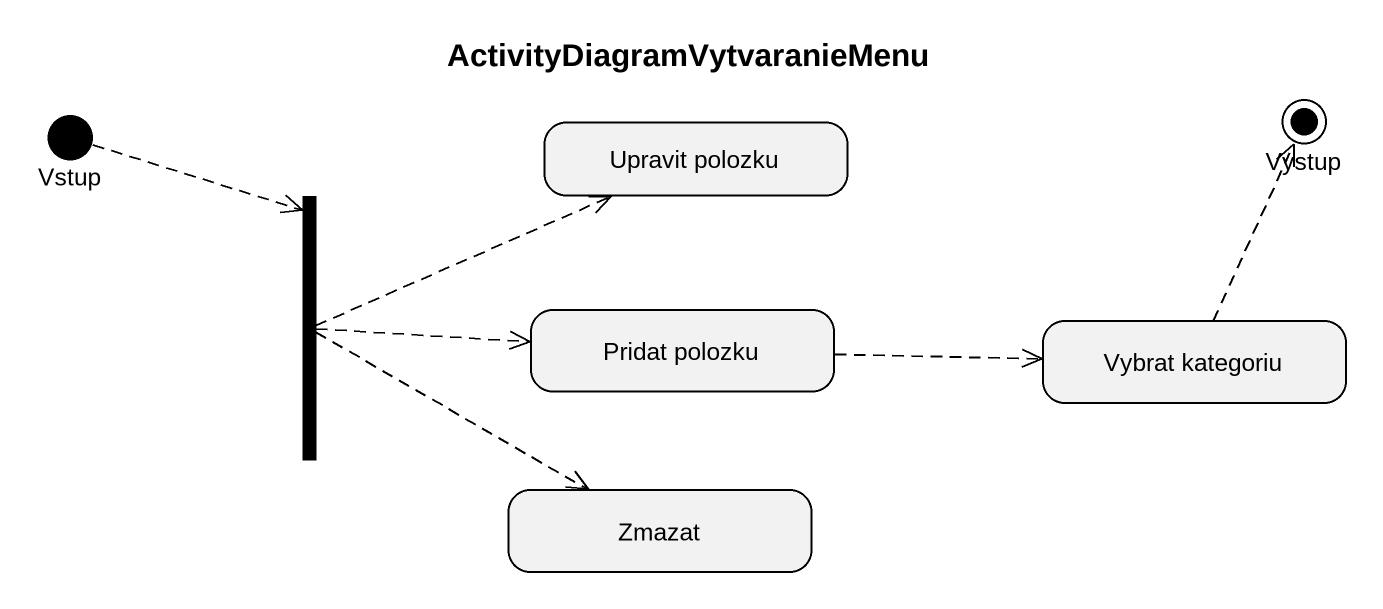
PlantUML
@startuml
title ActivityDiagramVytvaranieMenu
hide empty description
state Vstup <<start>>
state "Upravit polozku" as Upravit_polozku
state Vystup <<end>>
state fork1 <<fork>>
state "Pridat polozku" as Pridat_polozku
state "Vybrat kategoriu" as Vybrat_kategoriu
state Zmazat
Vstup -[dashed]-> fork1
fork1 -right[dashed]-> Upravit_polozku
fork1 -right[dashed]-> Pridat_polozku
fork1 -right[dashed]-> Zmazat
Pridat_polozku -right[dashed]-> Vybrat_kategoriu
Vybrat_kategoriu -up[dashed]-> Vystup
@enduml
